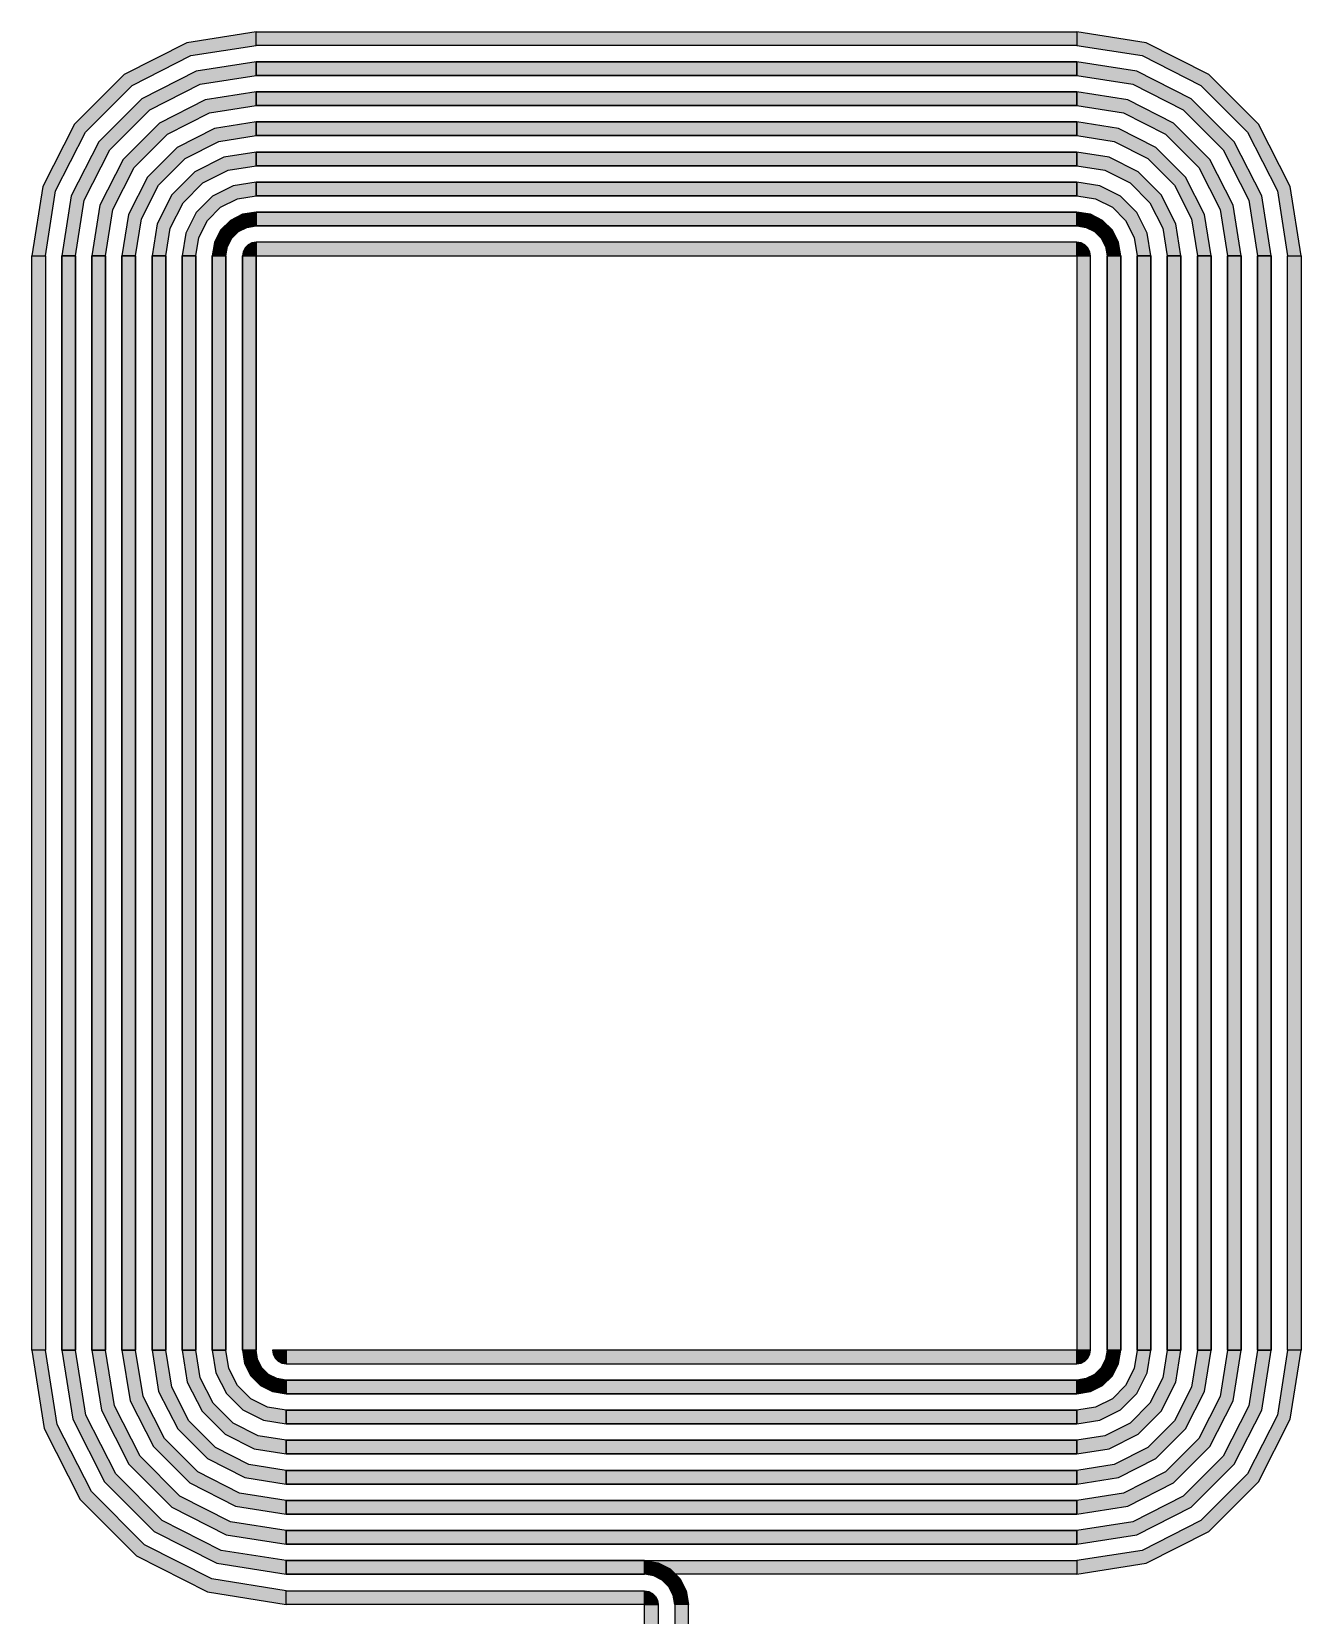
# Model space of a CAD drawing. Extents: x -200 to 7200, y -200 to 2100.
# Drawn here: x 2759 to 2991, y 1526.5 to 1816 of the extents above; entities that cross this region are included whole.
import ezdxf

# ---------------------------------------------------------------- set-up
doc = ezdxf.new("R2010")
doc.units = 0
doc.header["$MEASUREMENT"] = 0
doc.layers.get('0').update_dxf_attribs({"linetype": 'CONTINUOUS'})

# ---------------------------------------------------------------- blocks, each defined once
blk = doc.blocks.new('R2C1B')
for points in [[(2800, 1816), (2787.33, 1813.99), (2775.9, 1808.17), (2766.83, 1799.1), (2761.01, 1787.67), (2759, 1775), (2761.5, 1775), (2763.38, 1786.9), (2768.85, 1797.63), (2777.37, 1806.15), (2788.1, 1811.62), (2800, 1813.5), (2800, 1816)], [(2950, 1813.5), (2800, 1813.5), (2800, 1816), (2950, 1816), (2950, 1813.5)], [(2991, 1775), (2988.99, 1787.67), (2983.17, 1799.1), (2974.1, 1808.17), (2962.67, 1813.99), (2950, 1816), (2950, 1813.5), (2961.9, 1811.62), (2972.63, 1806.15), (2981.15, 1797.63), (2986.62, 1786.9), (2988.5, 1775), (2991, 1775)], [(2800, 1810.5), (2789.03, 1808.76), (2779.13, 1803.72), (2771.28, 1795.87), (2766.24, 1785.97), (2764.5, 1775), (2767, 1775), (2768.62, 1785.2), (2773.3, 1794.4), (2780.6, 1801.7), (2789.8, 1806.38), (2800, 1808), (2800, 1810.5)], [(2800, 1810.5), (2789.03, 1808.76), (2779.13, 1803.72), (2771.28, 1795.87), (2766.24, 1785.97), (2764.5, 1775), (2767, 1775), (2768.62, 1785.2), (2773.3, 1794.4), (2780.6, 1801.7), (2789.8, 1806.38), (2800, 1808), (2800, 1810.5)], [(2950, 1808), (2800, 1808), (2800, 1810.5), (2950, 1810.5), (2950, 1808)], [(2950, 1810.5), (2800, 1810.5), (2800, 1808), (2950, 1808), (2950, 1810.5)], [(2985.5, 1775), (2983.76, 1785.97), (2978.72, 1795.87), (2970.87, 1803.72), (2960.97, 1808.76), (2950, 1810.5), (2950, 1808), (2960.2, 1806.38), (2969.4, 1801.7), (2976.7, 1794.4), (2981.38, 1785.2), (2983, 1775), (2985.5, 1775)], [(2985.5, 1775), (2983.76, 1785.97), (2978.72, 1795.87), (2970.87, 1803.72), (2960.97, 1808.76), (2950, 1810.5), (2950, 1808), (2960.2, 1806.38), (2969.4, 1801.7), (2976.7, 1794.4), (2981.38, 1785.2), (2983, 1775), (2985.5, 1775)], [(2800, 1805), (2790.73, 1803.53), (2782.37, 1799.27), (2775.73, 1792.63), (2771.47, 1784.27), (2770, 1775), (2772.5, 1775), (2773.85, 1783.5), (2777.75, 1791.16), (2783.84, 1797.25), (2791.5, 1801.15), (2800, 1802.5), (2800, 1805)], [(2800, 1805), (2790.73, 1803.53), (2782.37, 1799.27), (2775.73, 1792.63), (2771.47, 1784.27), (2770, 1775), (2772.5, 1775), (2773.85, 1783.5), (2777.75, 1791.16), (2783.84, 1797.25), (2791.5, 1801.15), (2800, 1802.5), (2800, 1805)], [(2950, 1802.5), (2800, 1802.5), (2800, 1805), (2950, 1805), (2950, 1802.5)], [(2950, 1805), (2800, 1805), (2800, 1802.5), (2950, 1802.5), (2950, 1805)], [(2980, 1775), (2978.53, 1784.27), (2974.27, 1792.63), (2967.63, 1799.27), (2959.27, 1803.53), (2950, 1805), (2950, 1802.5), (2958.5, 1801.15), (2966.16, 1797.25), (2972.25, 1791.16), (2976.15, 1783.5), (2977.5, 1775), (2980, 1775)], [(2980, 1775), (2978.53, 1784.27), (2974.27, 1792.63), (2967.63, 1799.27), (2959.27, 1803.53), (2950, 1805), (2950, 1802.5), (2958.5, 1801.15), (2966.16, 1797.25), (2972.25, 1791.16), (2976.15, 1783.5), (2977.5, 1775), (2980, 1775)], [(2800, 1799.5), (2792.43, 1798.3), (2785.6, 1794.82), (2780.18, 1789.4), (2776.7, 1782.57), (2775.5, 1775), (2778, 1775), (2779.08, 1781.8), (2782.2, 1787.93), (2787.07, 1792.8), (2793.2, 1795.92), (2800, 1797), (2800, 1799.5)], [(2800, 1799.5), (2792.43, 1798.3), (2785.6, 1794.82), (2780.18, 1789.4), (2776.7, 1782.57), (2775.5, 1775), (2778, 1775), (2779.08, 1781.8), (2782.2, 1787.93), (2787.07, 1792.8), (2793.2, 1795.92), (2800, 1797), (2800, 1799.5)], [(2950, 1797), (2800, 1797), (2800, 1799.5), (2950, 1799.5), (2950, 1797)], [(2950, 1799.5), (2800, 1799.5), (2800, 1797), (2950, 1797), (2950, 1799.5)], [(2974.5, 1775), (2973.3, 1782.57), (2969.82, 1789.4), (2964.4, 1794.82), (2957.57, 1798.3), (2950, 1799.5), (2950, 1797), (2956.8, 1795.92), (2962.93, 1792.8), (2967.8, 1787.93), (2970.92, 1781.8), (2972, 1775), (2974.5, 1775)], [(2974.5, 1775), (2973.3, 1782.57), (2969.82, 1789.4), (2964.4, 1794.82), (2957.57, 1798.3), (2950, 1799.5), (2950, 1797), (2956.8, 1795.92), (2962.93, 1792.8), (2967.8, 1787.93), (2970.92, 1781.8), (2972, 1775), (2974.5, 1775)], [(2800, 1794), (2794.13, 1793.07), (2788.83, 1790.37), (2784.63, 1786.17), (2781.93, 1780.87), (2781, 1775), (2783.5, 1775), (2784.31, 1780.1), (2786.65, 1784.7), (2790.3, 1788.35), (2794.9, 1790.69), (2800, 1791.5), (2800, 1794)], [(2800, 1794), (2794.13, 1793.07), (2788.83, 1790.37), (2784.63, 1786.17), (2781.93, 1780.87), (2781, 1775), (2783.5, 1775), (2784.31, 1780.1), (2786.65, 1784.7), (2790.3, 1788.35), (2794.9, 1790.69), (2800, 1791.5), (2800, 1794)], [(2950, 1791.5), (2800, 1791.5), (2800, 1794), (2950, 1794), (2950, 1791.5)], [(2950, 1794), (2800, 1794), (2800, 1791.5), (2950, 1791.5), (2950, 1794)], [(2969, 1775), (2968.07, 1780.87), (2965.37, 1786.17), (2961.17, 1790.37), (2955.87, 1793.07), (2950, 1794), (2950, 1791.5), (2955.1, 1790.69), (2959.7, 1788.35), (2963.35, 1784.7), (2965.69, 1780.1), (2966.5, 1775), (2969, 1775)], [(2969, 1775), (2968.07, 1780.87), (2965.37, 1786.17), (2961.17, 1790.37), (2955.87, 1793.07), (2950, 1794), (2950, 1791.5), (2955.1, 1790.69), (2959.7, 1788.35), (2963.35, 1784.7), (2965.69, 1780.1), (2966.5, 1775), (2969, 1775)], [(2800, 1788.5), (2795.83, 1787.84), (2792.06, 1785.92), (2789.08, 1782.94), (2787.16, 1779.17), (2786.5, 1775), (2789, 1775), (2789.54, 1778.4), (2791.1, 1781.47), (2793.53, 1783.9), (2796.6, 1785.46), (2800, 1786), (2800, 1788.5)], [(2800, 1788.5), (2795.83, 1787.84), (2792.06, 1785.92), (2789.08, 1782.94), (2787.16, 1779.17), (2786.5, 1775), (2789, 1775), (2789.54, 1778.4), (2791.1, 1781.47), (2793.53, 1783.9), (2796.6, 1785.46), (2800, 1786), (2800, 1788.5)], [(2950, 1786), (2800, 1786), (2800, 1788.5), (2950, 1788.5), (2950, 1786)], [(2950, 1788.5), (2800, 1788.5), (2800, 1786), (2950, 1786), (2950, 1788.5)], [(2963.5, 1775), (2962.84, 1779.17), (2960.92, 1782.94), (2957.94, 1785.92), (2954.17, 1787.84), (2950, 1788.5), (2950, 1786), (2953.4, 1785.46), (2956.47, 1783.9), (2958.9, 1781.47), (2960.46, 1778.4), (2961, 1775), (2963.5, 1775)], [(2963.5, 1775), (2962.84, 1779.17), (2960.92, 1782.94), (2957.94, 1785.92), (2954.17, 1787.84), (2950, 1788.5), (2950, 1786), (2953.4, 1785.46), (2956.47, 1783.9), (2958.9, 1781.47), (2960.46, 1778.4), (2961, 1775), (2963.5, 1775)], [(2800, 1783), (2797.53, 1782.61), (2795.3, 1781.47), (2793.53, 1779.7), (2792.39, 1777.47), (2792, 1775), (2794.5, 1775), (2794.77, 1776.7), (2795.55, 1778.23), (2796.77, 1779.45), (2798.3, 1780.23), (2800, 1780.5), (2800, 1783)], [(2800, 1783), (2797.53, 1782.61), (2795.3, 1781.47), (2793.53, 1779.7), (2792.39, 1777.47), (2792, 1775), (2794.5, 1775), (2794.77, 1776.7), (2795.55, 1778.23), (2796.77, 1779.45), (2798.3, 1780.23), (2800, 1780.5), (2800, 1783)], [(2950, 1780.5), (2800, 1780.5), (2800, 1783), (2950, 1783), (2950, 1780.5)], [(2950, 1783), (2800, 1783), (2800, 1780.5), (2950, 1780.5), (2950, 1783)], [(2958, 1775), (2957.61, 1777.47), (2956.47, 1779.7), (2954.7, 1781.47), (2952.47, 1782.61), (2950, 1783), (2950, 1780.5), (2951.7, 1780.23), (2953.23, 1779.45), (2954.45, 1778.23), (2955.23, 1776.7), (2955.5, 1775), (2958, 1775)], [(2958, 1775), (2957.61, 1777.47), (2956.47, 1779.7), (2954.7, 1781.47), (2952.47, 1782.61), (2950, 1783), (2950, 1780.5), (2951.7, 1780.23), (2953.23, 1779.45), (2954.45, 1778.23), (2955.23, 1776.7), (2955.5, 1775), (2958, 1775)], [(2761.5, 1775), (2761.5, 1575), (2759, 1575), (2759, 1775), (2761.5, 1775)], [(2767, 1775), (2767, 1575), (2764.5, 1575), (2764.5, 1775), (2767, 1775)], [(2764.5, 1775), (2764.5, 1575), (2767, 1575), (2767, 1775), (2764.5, 1775)], [(2772.5, 1775), (2772.5, 1575), (2770, 1575), (2770, 1775), (2772.5, 1775)], [(2770, 1775), (2770, 1575), (2772.5, 1575), (2772.5, 1775), (2770, 1775)], [(2778, 1775), (2778, 1575), (2775.5, 1575), (2775.5, 1775), (2778, 1775)], [(2775.5, 1775), (2775.5, 1575), (2778, 1575), (2778, 1775), (2775.5, 1775)], [(2783.5, 1775), (2783.5, 1575), (2781, 1575), (2781, 1775), (2783.5, 1775)], [(2781, 1775), (2781, 1575), (2783.5, 1575), (2783.5, 1775), (2781, 1775)], [(2789, 1775), (2789, 1575), (2786.5, 1575), (2786.5, 1775), (2789, 1775)], [(2786.5, 1775), (2786.5, 1575), (2789, 1575), (2789, 1775), (2786.5, 1775)], [(2794.5, 1775), (2794.5, 1575), (2792, 1575), (2792, 1775), (2794.5, 1775)], [(2792, 1775), (2792, 1575), (2794.5, 1575), (2794.5, 1775), (2792, 1775)], [(2800, 1777.5), (2799.23, 1777.38), (2798.53, 1777.02), (2797.98, 1776.47), (2797.62, 1775.77), (2797.5, 1775), (2800, 1775), (2800, 1775), (2800, 1775), (2800, 1775), (2800, 1775), (2800, 1775), (2800, 1777.5)], [(2800, 1775), (2800, 1575), (2797.5, 1575), (2797.5, 1775), (2800, 1775)], [(2797.5, 1775), (2797.5, 1575), (2800, 1575), (2800, 1775), (2797.5, 1775)], [(2950, 1777.5), (2800, 1777.5), (2800, 1775), (2950, 1775), (2950, 1777.5)], [(2952.5, 1775), (2952.38, 1775.77), (2952.02, 1776.47), (2951.47, 1777.02), (2950.77, 1777.38), (2950, 1777.5), (2950, 1775), (2950, 1775), (2950, 1775), (2950, 1775), (2950, 1775), (2950, 1775), (2952.5, 1775)], [(2950, 1775), (2950, 1575), (2952.5, 1575), (2952.5, 1775), (2950, 1775)], [(2952.5, 1575), (2952.5, 1775), (2950, 1775), (2950, 1575), (2952.5, 1575)], [(2955.5, 1575), (2955.5, 1775), (2958, 1775), (2958, 1575), (2955.5, 1575)], [(2958, 1575), (2958, 1775), (2955.5, 1775), (2955.5, 1575), (2958, 1575)], [(2961, 1575), (2961, 1775), (2963.5, 1775), (2963.5, 1575), (2961, 1575)], [(2963.5, 1575), (2963.5, 1775), (2961, 1775), (2961, 1575), (2963.5, 1575)], [(2966.5, 1575), (2966.5, 1775), (2969, 1775), (2969, 1575), (2966.5, 1575)], [(2969, 1575), (2969, 1775), (2966.5, 1775), (2966.5, 1575), (2969, 1575)], [(2972, 1575), (2972, 1775), (2974.5, 1775), (2974.5, 1575), (2972, 1575)], [(2974.5, 1575), (2974.5, 1775), (2972, 1775), (2972, 1575), (2974.5, 1575)], [(2977.5, 1575), (2977.5, 1775), (2980, 1775), (2980, 1575), (2977.5, 1575)], [(2980, 1575), (2980, 1775), (2977.5, 1775), (2977.5, 1575), (2980, 1575)], [(2983, 1575), (2983, 1775), (2985.5, 1775), (2985.5, 1575), (2983, 1575)], [(2985.5, 1575), (2985.5, 1775), (2983, 1775), (2983, 1575), (2985.5, 1575)], [(2988.5, 1575), (2988.5, 1775), (2991, 1775), (2991, 1575), (2988.5, 1575)], [(2759, 1575), (2761.28, 1560.63), (2767.88, 1547.67), (2778.17, 1537.38), (2791.13, 1530.78), (2805.5, 1528.5), (2805.5, 1531), (2791.9, 1533.15), (2779.64, 1539.4), (2769.9, 1549.14), (2763.65, 1561.4), (2761.5, 1575), (2759, 1575)], [(2764.5, 1575), (2766.51, 1562.33), (2772.33, 1550.9), (2781.4, 1541.83), (2792.83, 1536.01), (2805.5, 1534), (2805.5, 1536.5), (2793.6, 1538.38), (2782.87, 1543.85), (2774.35, 1552.37), (2768.88, 1563.1), (2767, 1575), (2764.5, 1575)], [(2764.5, 1575), (2766.51, 1562.33), (2772.33, 1550.9), (2781.4, 1541.83), (2792.83, 1536.01), (2805.5, 1534), (2805.5, 1536.5), (2793.6, 1538.38), (2782.87, 1543.85), (2774.35, 1552.37), (2768.88, 1563.1), (2767, 1575), (2764.5, 1575)], [(2770, 1575), (2771.74, 1564.03), (2776.78, 1554.13), (2784.63, 1546.28), (2794.53, 1541.24), (2805.5, 1539.5), (2805.5, 1542), (2795.3, 1543.62), (2786.1, 1548.3), (2778.8, 1555.6), (2774.12, 1564.8), (2772.5, 1575), (2770, 1575)], [(2770, 1575), (2771.74, 1564.03), (2776.78, 1554.13), (2784.63, 1546.28), (2794.53, 1541.24), (2805.5, 1539.5), (2805.5, 1542), (2795.3, 1543.62), (2786.1, 1548.3), (2778.8, 1555.6), (2774.12, 1564.8), (2772.5, 1575), (2770, 1575)], [(2775.5, 1575), (2776.97, 1565.73), (2781.23, 1557.37), (2787.87, 1550.73), (2796.23, 1546.47), (2805.5, 1545), (2805.5, 1547.5), (2797, 1548.85), (2789.34, 1552.75), (2783.25, 1558.84), (2779.35, 1566.5), (2778, 1575), (2775.5, 1575)], [(2775.5, 1575), (2776.97, 1565.73), (2781.23, 1557.37), (2787.87, 1550.73), (2796.23, 1546.47), (2805.5, 1545), (2805.5, 1547.5), (2797, 1548.85), (2789.34, 1552.75), (2783.25, 1558.84), (2779.35, 1566.5), (2778, 1575), (2775.5, 1575)], [(2781, 1575), (2782.2, 1567.43), (2785.68, 1560.6), (2791.1, 1555.18), (2797.93, 1551.7), (2805.5, 1550.5), (2805.5, 1553), (2798.7, 1554.08), (2792.57, 1557.2), (2787.7, 1562.07), (2784.58, 1568.2), (2783.5, 1575), (2781, 1575)], [(2781, 1575), (2782.2, 1567.43), (2785.68, 1560.6), (2791.1, 1555.18), (2797.93, 1551.7), (2805.5, 1550.5), (2805.5, 1553), (2798.7, 1554.08), (2792.57, 1557.2), (2787.7, 1562.07), (2784.58, 1568.2), (2783.5, 1575), (2781, 1575)], [(2786.5, 1575), (2787.43, 1569.13), (2790.13, 1563.83), (2794.33, 1559.63), (2799.63, 1556.93), (2805.5, 1556), (2805.5, 1558.5), (2800.4, 1559.31), (2795.8, 1561.65), (2792.15, 1565.3), (2789.81, 1569.9), (2789, 1575), (2786.5, 1575)], [(2786.5, 1575), (2787.43, 1569.13), (2790.13, 1563.83), (2794.33, 1559.63), (2799.63, 1556.93), (2805.5, 1556), (2805.5, 1558.5), (2800.4, 1559.31), (2795.8, 1561.65), (2792.15, 1565.3), (2789.81, 1569.9), (2789, 1575), (2786.5, 1575)], [(2792, 1575), (2792.66, 1570.83), (2794.58, 1567.06), (2797.56, 1564.08), (2801.33, 1562.16), (2805.5, 1561.5), (2805.5, 1564), (2802.1, 1564.54), (2799.03, 1566.1), (2796.6, 1568.53), (2795.04, 1571.6), (2794.5, 1575), (2792, 1575)], [(2792, 1575), (2792.66, 1570.83), (2794.58, 1567.06), (2797.56, 1564.08), (2801.33, 1562.16), (2805.5, 1561.5), (2805.5, 1564), (2802.1, 1564.54), (2799.03, 1566.1), (2796.6, 1568.53), (2795.04, 1571.6), (2794.5, 1575), (2792, 1575)], [(2797.5, 1575), (2797.89, 1572.53), (2799.03, 1570.3), (2800.8, 1568.53), (2803.03, 1567.39), (2805.5, 1567), (2805.5, 1569.5), (2803.8, 1569.77), (2802.27, 1570.55), (2801.05, 1571.77), (2800.27, 1573.3), (2800, 1575), (2797.5, 1575)], [(2797.5, 1575), (2797.89, 1572.53), (2799.03, 1570.3), (2800.8, 1568.53), (2803.03, 1567.39), (2805.5, 1567), (2805.5, 1569.5), (2803.8, 1569.77), (2802.27, 1570.55), (2801.05, 1571.77), (2800.27, 1573.3), (2800, 1575), (2797.5, 1575)], [(2803, 1575), (2803.12, 1574.23), (2803.48, 1573.53), (2804.03, 1572.98), (2804.73, 1572.62), (2805.5, 1572.5), (2805.5, 1575), (2805.5, 1575), (2805.5, 1575), (2805.5, 1575), (2805.5, 1575), (2805.5, 1575), (2803, 1575)], [(2805.5, 1572.5), (2950, 1572.5), (2950, 1575), (2805.5, 1575), (2805.5, 1572.5)], [(2950, 1567), (2952.47, 1567.39), (2954.7, 1568.53), (2956.47, 1570.3), (2957.61, 1572.53), (2958, 1575), (2955.5, 1575), (2955.23, 1573.3), (2954.45, 1571.77), (2953.23, 1570.55), (2951.7, 1569.77), (2950, 1569.5), (2950, 1567)], [(2950, 1572.5), (2950.77, 1572.62), (2951.47, 1572.98), (2952.02, 1573.53), (2952.38, 1574.23), (2952.5, 1575), (2950, 1575), (2950, 1575), (2950, 1575), (2950, 1575), (2950, 1575), (2950, 1575), (2950, 1572.5)], [(2950, 1561.5), (2954.17, 1562.16), (2957.94, 1564.08), (2960.92, 1567.06), (2962.84, 1570.83), (2963.5, 1575), (2961, 1575), (2960.46, 1571.6), (2958.9, 1568.53), (2956.47, 1566.1), (2953.4, 1564.54), (2950, 1564), (2950, 1561.5)], [(2950, 1567), (2952.47, 1567.39), (2954.7, 1568.53), (2956.47, 1570.3), (2957.61, 1572.53), (2958, 1575), (2955.5, 1575), (2955.23, 1573.3), (2954.45, 1571.77), (2953.23, 1570.55), (2951.7, 1569.77), (2950, 1569.5), (2950, 1567)], [(2950, 1556), (2955.87, 1556.93), (2961.17, 1559.63), (2965.37, 1563.83), (2968.07, 1569.13), (2969, 1575), (2966.5, 1575), (2965.69, 1569.9), (2963.35, 1565.3), (2959.7, 1561.65), (2955.1, 1559.31), (2950, 1558.5), (2950, 1556)], [(2950, 1561.5), (2954.17, 1562.16), (2957.94, 1564.08), (2960.92, 1567.06), (2962.84, 1570.83), (2963.5, 1575), (2961, 1575), (2960.46, 1571.6), (2958.9, 1568.53), (2956.47, 1566.1), (2953.4, 1564.54), (2950, 1564), (2950, 1561.5)], [(2950, 1550.5), (2957.57, 1551.7), (2964.4, 1555.18), (2969.82, 1560.6), (2973.3, 1567.43), (2974.5, 1575), (2972, 1575), (2970.92, 1568.2), (2967.8, 1562.07), (2962.93, 1557.2), (2956.8, 1554.08), (2950, 1553), (2950, 1550.5)], [(2950, 1556), (2955.87, 1556.93), (2961.17, 1559.63), (2965.37, 1563.83), (2968.07, 1569.13), (2969, 1575), (2966.5, 1575), (2965.69, 1569.9), (2963.35, 1565.3), (2959.7, 1561.65), (2955.1, 1559.31), (2950, 1558.5), (2950, 1556)], [(2950, 1545), (2959.27, 1546.47), (2967.63, 1550.73), (2974.27, 1557.37), (2978.53, 1565.73), (2980, 1575), (2977.5, 1575), (2976.15, 1566.5), (2972.25, 1558.84), (2966.16, 1552.75), (2958.5, 1548.85), (2950, 1547.5), (2950, 1545)], [(2950, 1550.5), (2957.57, 1551.7), (2964.4, 1555.18), (2969.82, 1560.6), (2973.3, 1567.43), (2974.5, 1575), (2972, 1575), (2970.92, 1568.2), (2967.8, 1562.07), (2962.93, 1557.2), (2956.8, 1554.08), (2950, 1553), (2950, 1550.5)], [(2950, 1539.5), (2960.97, 1541.24), (2970.87, 1546.28), (2978.72, 1554.13), (2983.76, 1564.03), (2985.5, 1575), (2983, 1575), (2981.38, 1564.8), (2976.7, 1555.6), (2969.4, 1548.3), (2960.2, 1543.62), (2950, 1542), (2950, 1539.5)], [(2950, 1545), (2959.27, 1546.47), (2967.63, 1550.73), (2974.27, 1557.37), (2978.53, 1565.73), (2980, 1575), (2977.5, 1575), (2976.15, 1566.5), (2972.25, 1558.84), (2966.16, 1552.75), (2958.5, 1548.85), (2950, 1547.5), (2950, 1545)], [(2950, 1534), (2962.67, 1536.01), (2974.1, 1541.83), (2983.17, 1550.9), (2988.99, 1562.33), (2991, 1575), (2988.5, 1575), (2986.62, 1563.1), (2981.15, 1552.37), (2972.63, 1543.85), (2961.9, 1538.38), (2950, 1536.5), (2950, 1534)], [(2950, 1539.5), (2960.97, 1541.24), (2970.87, 1546.28), (2978.72, 1554.13), (2983.76, 1564.03), (2985.5, 1575), (2983, 1575), (2981.38, 1564.8), (2976.7, 1555.6), (2969.4, 1548.3), (2960.2, 1543.62), (2950, 1542), (2950, 1539.5)], [(2805.5, 1569.5), (2950, 1569.5), (2950, 1567), (2805.5, 1567), (2805.5, 1569.5)], [(2805.5, 1567), (2950, 1567), (2950, 1569.5), (2805.5, 1569.5), (2805.5, 1567)], [(2805.5, 1564), (2950, 1564), (2950, 1561.5), (2805.5, 1561.5), (2805.5, 1564)], [(2805.5, 1561.5), (2950, 1561.5), (2950, 1564), (2805.5, 1564), (2805.5, 1561.5)], [(2805.5, 1558.5), (2950, 1558.5), (2950, 1556), (2805.5, 1556), (2805.5, 1558.5)], [(2805.5, 1556), (2950, 1556), (2950, 1558.5), (2805.5, 1558.5), (2805.5, 1556)], [(2805.5, 1553), (2950, 1553), (2950, 1550.5), (2805.5, 1550.5), (2805.5, 1553)], [(2805.5, 1550.5), (2950, 1550.5), (2950, 1553), (2805.5, 1553), (2805.5, 1550.5)], [(2805.5, 1547.5), (2950, 1547.5), (2950, 1545), (2805.5, 1545), (2805.5, 1547.5)], [(2805.5, 1545), (2950, 1545), (2950, 1547.5), (2805.5, 1547.5), (2805.5, 1545)], [(2805.5, 1542), (2950, 1542), (2950, 1539.5), (2805.5, 1539.5), (2805.5, 1542)], [(2805.5, 1539.5), (2950, 1539.5), (2950, 1542), (2805.5, 1542), (2805.5, 1539.5)], [(2805.5, 1536.5), (2950, 1536.5), (2950, 1534), (2805.5, 1534), (2805.5, 1536.5)], [(2805.5, 1534), (2871, 1534), (2871, 1536.5), (2805.5, 1536.5), (2805.5, 1534)], [(2871, 1536.5), (2873.47, 1536.11), (2875.7, 1534.97), (2877.47, 1533.2), (2878.61, 1530.97), (2879, 1528.5), (2876.5, 1528.5), (2876.23, 1530.2), (2875.45, 1531.73), (2874.23, 1532.95), (2872.7, 1533.73), (2871, 1534), (2871, 1536.5)], [(2805.5, 1531), (2871, 1531), (2871, 1528.5), (2805.5, 1528.5), (2805.5, 1531)], [(2871, 1531), (2871.77, 1530.88), (2872.47, 1530.52), (2873.02, 1529.97), (2873.38, 1529.27), (2873.5, 1528.5), (2871, 1528.5), (2871, 1528.5), (2871, 1528.5), (2871, 1528.5), (2871, 1528.5), (2871, 1528.5), (2871, 1531)], [(2873.5, 1528.5), (2873.5, 1524.5), (2871, 1524.5), (2871, 1528.5), (2873.5, 1528.5)], [(2876.5, 1528.5), (2876.5, 1524.5), (2879, 1524.5), (2879, 1528.5), (2876.5, 1528.5)]]:
    blk.add_lwpolyline(points)
for points in [[(2800, 1813.5), (2800, 1816), (2788.1, 1811.62), (2787.33, 1813.99)], [(2950, 1813.5), (2800, 1813.5), (2950, 1816), (2800, 1816)], [(2961.9, 1811.62), (2962.67, 1813.99), (2950, 1813.5), (2950, 1816)], [(2788.1, 1811.62), (2787.33, 1813.99), (2777.37, 1806.15), (2775.9, 1808.17)], [(2972.63, 1806.15), (2974.1, 1808.17), (2961.9, 1811.62), (2962.67, 1813.99)], [(2800, 1808), (2800, 1810.5), (2789.8, 1806.38), (2789.03, 1808.76)], [(2800, 1808), (2800, 1810.5), (2789.8, 1806.38), (2789.03, 1808.76)], [(2950, 1808), (2800, 1808), (2950, 1810.5), (2800, 1810.5)], [(2950, 1810.5), (2800, 1810.5), (2950, 1808), (2800, 1808)], [(2960.2, 1806.38), (2960.97, 1808.76), (2950, 1808), (2950, 1810.5)], [(2960.2, 1806.38), (2960.97, 1808.76), (2950, 1808), (2950, 1810.5)], [(2777.37, 1806.15), (2775.9, 1808.17), (2768.85, 1797.63), (2766.83, 1799.1)], [(2789.8, 1806.38), (2789.03, 1808.76), (2780.6, 1801.7), (2779.13, 1803.72)], [(2789.8, 1806.38), (2789.03, 1808.76), (2780.6, 1801.7), (2779.13, 1803.72)], [(2969.4, 1801.7), (2970.87, 1803.72), (2960.2, 1806.38), (2960.97, 1808.76)], [(2969.4, 1801.7), (2970.87, 1803.72), (2960.2, 1806.38), (2960.97, 1808.76)], [(2981.15, 1797.63), (2983.17, 1799.1), (2972.63, 1806.15), (2974.1, 1808.17)], [(2780.6, 1801.7), (2779.13, 1803.72), (2773.3, 1794.4), (2771.28, 1795.87)], [(2780.6, 1801.7), (2779.13, 1803.72), (2773.3, 1794.4), (2771.28, 1795.87)], [(2800, 1802.5), (2800, 1805), (2791.5, 1801.15), (2790.73, 1803.53)], [(2800, 1802.5), (2800, 1805), (2791.5, 1801.15), (2790.73, 1803.53)], [(2950, 1802.5), (2800, 1802.5), (2950, 1805), (2800, 1805)], [(2950, 1805), (2800, 1805), (2950, 1802.5), (2800, 1802.5)], [(2958.5, 1801.15), (2959.27, 1803.53), (2950, 1802.5), (2950, 1805)], [(2958.5, 1801.15), (2959.27, 1803.53), (2950, 1802.5), (2950, 1805)], [(2976.7, 1794.4), (2978.72, 1795.87), (2969.4, 1801.7), (2970.87, 1803.72)], [(2976.7, 1794.4), (2978.72, 1795.87), (2969.4, 1801.7), (2970.87, 1803.72)], [(2791.5, 1801.15), (2790.73, 1803.53), (2783.84, 1797.25), (2782.37, 1799.27)], [(2791.5, 1801.15), (2790.73, 1803.53), (2783.84, 1797.25), (2782.37, 1799.27)], [(2966.16, 1797.25), (2967.63, 1799.27), (2958.5, 1801.15), (2959.27, 1803.53)], [(2966.16, 1797.25), (2967.63, 1799.27), (2958.5, 1801.15), (2959.27, 1803.53)], [(2768.85, 1797.63), (2766.83, 1799.1), (2763.38, 1786.9), (2761.01, 1787.67)], [(2783.84, 1797.25), (2782.37, 1799.27), (2777.75, 1791.16), (2775.73, 1792.63)], [(2783.84, 1797.25), (2782.37, 1799.27), (2777.75, 1791.16), (2775.73, 1792.63)], [(2793.2, 1795.92), (2792.43, 1798.3), (2787.07, 1792.8), (2785.6, 1794.82)], [(2793.2, 1795.92), (2792.43, 1798.3), (2787.07, 1792.8), (2785.6, 1794.82)], [(2800, 1797), (2800, 1799.5), (2793.2, 1795.92), (2792.43, 1798.3)], [(2800, 1797), (2800, 1799.5), (2793.2, 1795.92), (2792.43, 1798.3)], [(2950, 1797), (2800, 1797), (2950, 1799.5), (2800, 1799.5)], [(2950, 1799.5), (2800, 1799.5), (2950, 1797), (2800, 1797)], [(2956.8, 1795.92), (2957.57, 1798.3), (2950, 1797), (2950, 1799.5)], [(2956.8, 1795.92), (2957.57, 1798.3), (2950, 1797), (2950, 1799.5)], [(2962.93, 1792.8), (2964.4, 1794.82), (2956.8, 1795.92), (2957.57, 1798.3)], [(2962.93, 1792.8), (2964.4, 1794.82), (2956.8, 1795.92), (2957.57, 1798.3)], [(2972.25, 1791.16), (2974.27, 1792.63), (2966.16, 1797.25), (2967.63, 1799.27)], [(2972.25, 1791.16), (2974.27, 1792.63), (2966.16, 1797.25), (2967.63, 1799.27)], [(2986.62, 1786.9), (2988.99, 1787.67), (2981.15, 1797.63), (2983.17, 1799.1)], [(2773.3, 1794.4), (2771.28, 1795.87), (2768.62, 1785.2), (2766.24, 1785.97)], [(2773.3, 1794.4), (2771.28, 1795.87), (2768.62, 1785.2), (2766.24, 1785.97)], [(2981.38, 1785.2), (2983.76, 1785.97), (2976.7, 1794.4), (2978.72, 1795.87)], [(2981.38, 1785.2), (2983.76, 1785.97), (2976.7, 1794.4), (2978.72, 1795.87)], [(2777.75, 1791.16), (2775.73, 1792.63), (2773.85, 1783.5), (2771.47, 1784.27)], [(2777.75, 1791.16), (2775.73, 1792.63), (2773.85, 1783.5), (2771.47, 1784.27)], [(2787.07, 1792.8), (2785.6, 1794.82), (2782.2, 1787.93), (2780.18, 1789.4)], [(2787.07, 1792.8), (2785.6, 1794.82), (2782.2, 1787.93), (2780.18, 1789.4)], [(2794.9, 1790.69), (2794.13, 1793.07), (2790.3, 1788.35), (2788.83, 1790.37)], [(2794.9, 1790.69), (2794.13, 1793.07), (2790.3, 1788.35), (2788.83, 1790.37)], [(2800, 1791.5), (2800, 1794), (2794.9, 1790.69), (2794.13, 1793.07)], [(2800, 1791.5), (2800, 1794), (2794.9, 1790.69), (2794.13, 1793.07)], [(2950, 1791.5), (2800, 1791.5), (2950, 1794), (2800, 1794)], [(2950, 1794), (2800, 1794), (2950, 1791.5), (2800, 1791.5)], [(2955.1, 1790.69), (2955.87, 1793.07), (2950, 1791.5), (2950, 1794)], [(2955.1, 1790.69), (2955.87, 1793.07), (2950, 1791.5), (2950, 1794)], [(2959.7, 1788.35), (2961.17, 1790.37), (2955.1, 1790.69), (2955.87, 1793.07)], [(2959.7, 1788.35), (2961.17, 1790.37), (2955.1, 1790.69), (2955.87, 1793.07)], [(2967.8, 1787.93), (2969.82, 1789.4), (2962.93, 1792.8), (2964.4, 1794.82)], [(2967.8, 1787.93), (2969.82, 1789.4), (2962.93, 1792.8), (2964.4, 1794.82)], [(2976.15, 1783.5), (2978.53, 1784.27), (2972.25, 1791.16), (2974.27, 1792.63)], [(2976.15, 1783.5), (2978.53, 1784.27), (2972.25, 1791.16), (2974.27, 1792.63)], [(2782.2, 1787.93), (2780.18, 1789.4), (2779.08, 1781.8), (2776.7, 1782.57)], [(2782.2, 1787.93), (2780.18, 1789.4), (2779.08, 1781.8), (2776.7, 1782.57)], [(2790.3, 1788.35), (2788.83, 1790.37), (2786.65, 1784.7), (2784.63, 1786.17)], [(2790.3, 1788.35), (2788.83, 1790.37), (2786.65, 1784.7), (2784.63, 1786.17)], [(2963.35, 1784.7), (2965.37, 1786.17), (2959.7, 1788.35), (2961.17, 1790.37)], [(2963.35, 1784.7), (2965.37, 1786.17), (2959.7, 1788.35), (2961.17, 1790.37)], [(2970.92, 1781.8), (2973.3, 1782.57), (2967.8, 1787.93), (2969.82, 1789.4)], [(2970.92, 1781.8), (2973.3, 1782.57), (2967.8, 1787.93), (2969.82, 1789.4)], [(2763.38, 1786.9), (2761.01, 1787.67), (2761.5, 1775), (2759, 1775)], [(2796.6, 1785.46), (2795.83, 1787.84), (2793.53, 1783.9), (2792.06, 1785.92)], [(2796.6, 1785.46), (2795.83, 1787.84), (2793.53, 1783.9), (2792.06, 1785.92)], [(2800, 1786), (2800, 1788.5), (2796.6, 1785.46), (2795.83, 1787.84)], [(2800, 1786), (2800, 1788.5), (2796.6, 1785.46), (2795.83, 1787.84)], [(2950, 1786), (2800, 1786), (2950, 1788.5), (2800, 1788.5)], [(2950, 1788.5), (2800, 1788.5), (2950, 1786), (2800, 1786)], [(2953.4, 1785.46), (2954.17, 1787.84), (2950, 1786), (2950, 1788.5)], [(2953.4, 1785.46), (2954.17, 1787.84), (2950, 1786), (2950, 1788.5)], [(2956.47, 1783.9), (2957.94, 1785.92), (2953.4, 1785.46), (2954.17, 1787.84)], [(2956.47, 1783.9), (2957.94, 1785.92), (2953.4, 1785.46), (2954.17, 1787.84)], [(2988.5, 1775), (2991, 1775), (2986.62, 1786.9), (2988.99, 1787.67)], [(2768.62, 1785.2), (2766.24, 1785.97), (2767, 1775), (2764.5, 1775)], [(2768.62, 1785.2), (2766.24, 1785.97), (2767, 1775), (2764.5, 1775)], [(2773.85, 1783.5), (2771.47, 1784.27), (2772.5, 1775), (2770, 1775)], [(2773.85, 1783.5), (2771.47, 1784.27), (2772.5, 1775), (2770, 1775)], [(2786.65, 1784.7), (2784.63, 1786.17), (2784.31, 1780.1), (2781.93, 1780.87)], [(2786.65, 1784.7), (2784.63, 1786.17), (2784.31, 1780.1), (2781.93, 1780.87)], [(2793.53, 1783.9), (2792.06, 1785.92), (2791.1, 1781.47), (2789.08, 1782.94)], [(2793.53, 1783.9), (2792.06, 1785.92), (2791.1, 1781.47), (2789.08, 1782.94)], [(2958.9, 1781.47), (2960.92, 1782.94), (2956.47, 1783.9), (2957.94, 1785.92)], [(2958.9, 1781.47), (2960.92, 1782.94), (2956.47, 1783.9), (2957.94, 1785.92)], [(2965.69, 1780.1), (2968.07, 1780.87), (2963.35, 1784.7), (2965.37, 1786.17)], [(2965.69, 1780.1), (2968.07, 1780.87), (2963.35, 1784.7), (2965.37, 1786.17)], [(2977.5, 1775), (2980, 1775), (2976.15, 1783.5), (2978.53, 1784.27)], [(2977.5, 1775), (2980, 1775), (2976.15, 1783.5), (2978.53, 1784.27)], [(2983, 1775), (2985.5, 1775), (2981.38, 1785.2), (2983.76, 1785.97)], [(2983, 1775), (2985.5, 1775), (2981.38, 1785.2), (2983.76, 1785.97)], [(2779.08, 1781.8), (2776.7, 1782.57), (2778, 1775), (2775.5, 1775)], [(2779.08, 1781.8), (2776.7, 1782.57), (2778, 1775), (2775.5, 1775)], [(2784.31, 1780.1), (2781.93, 1780.87), (2783.5, 1775), (2781, 1775)], [(2784.31, 1780.1), (2781.93, 1780.87), (2783.5, 1775), (2781, 1775)], [(2791.1, 1781.47), (2789.08, 1782.94), (2789.54, 1778.4), (2787.16, 1779.17)], [(2791.1, 1781.47), (2789.08, 1782.94), (2789.54, 1778.4), (2787.16, 1779.17)], [(2796.77, 1779.45), (2795.3, 1781.47), (2795.55, 1778.23), (2793.53, 1779.7)], [(2796.77, 1779.45), (2795.3, 1781.47), (2795.55, 1778.23), (2793.53, 1779.7)], [(2798.3, 1780.23), (2797.53, 1782.61), (2796.77, 1779.45), (2795.3, 1781.47)], [(2798.3, 1780.23), (2797.53, 1782.61), (2796.77, 1779.45), (2795.3, 1781.47)], [(2800, 1780.5), (2800, 1783), (2798.3, 1780.23), (2797.53, 1782.61)], [(2800, 1780.5), (2800, 1783), (2798.3, 1780.23), (2797.53, 1782.61)], [(2950, 1780.5), (2800, 1780.5), (2950, 1783), (2800, 1783)], [(2950, 1783), (2800, 1783), (2950, 1780.5), (2800, 1780.5)], [(2951.7, 1780.23), (2952.47, 1782.61), (2950, 1780.5), (2950, 1783)], [(2951.7, 1780.23), (2952.47, 1782.61), (2950, 1780.5), (2950, 1783)], [(2953.23, 1779.45), (2954.7, 1781.47), (2951.7, 1780.23), (2952.47, 1782.61)], [(2953.23, 1779.45), (2954.7, 1781.47), (2951.7, 1780.23), (2952.47, 1782.61)], [(2954.45, 1778.23), (2956.47, 1779.7), (2953.23, 1779.45), (2954.7, 1781.47)], [(2954.45, 1778.23), (2956.47, 1779.7), (2953.23, 1779.45), (2954.7, 1781.47)], [(2960.46, 1778.4), (2962.84, 1779.17), (2958.9, 1781.47), (2960.92, 1782.94)], [(2960.46, 1778.4), (2962.84, 1779.17), (2958.9, 1781.47), (2960.92, 1782.94)], [(2966.5, 1775), (2969, 1775), (2965.69, 1780.1), (2968.07, 1780.87)], [(2966.5, 1775), (2969, 1775), (2965.69, 1780.1), (2968.07, 1780.87)], [(2972, 1775), (2974.5, 1775), (2970.92, 1781.8), (2973.3, 1782.57)], [(2972, 1775), (2974.5, 1775), (2970.92, 1781.8), (2973.3, 1782.57)], [(2789.54, 1778.4), (2787.16, 1779.17), (2789, 1775), (2786.5, 1775)], [(2789.54, 1778.4), (2787.16, 1779.17), (2789, 1775), (2786.5, 1775)], [(2795.55, 1778.23), (2793.53, 1779.7), (2794.77, 1776.7), (2792.39, 1777.47)], [(2795.55, 1778.23), (2793.53, 1779.7), (2794.77, 1776.7), (2792.39, 1777.47)], [(2955.23, 1776.7), (2957.61, 1777.47), (2954.45, 1778.23), (2956.47, 1779.7)], [(2955.23, 1776.7), (2957.61, 1777.47), (2954.45, 1778.23), (2956.47, 1779.7)], [(2961, 1775), (2963.5, 1775), (2960.46, 1778.4), (2962.84, 1779.17)], [(2961, 1775), (2963.5, 1775), (2960.46, 1778.4), (2962.84, 1779.17)], [(2761.5, 1775), (2761.5, 1575), (2759, 1775), (2759, 1575)], [(2767, 1775), (2767, 1575), (2764.5, 1775), (2764.5, 1575)], [(2764.5, 1775), (2764.5, 1575), (2767, 1775), (2767, 1575)], [(2772.5, 1775), (2772.5, 1575), (2770, 1775), (2770, 1575)], [(2770, 1775), (2770, 1575), (2772.5, 1775), (2772.5, 1575)], [(2778, 1775), (2778, 1575), (2775.5, 1775), (2775.5, 1575)], [(2775.5, 1775), (2775.5, 1575), (2778, 1775), (2778, 1575)], [(2783.5, 1775), (2783.5, 1575), (2781, 1775), (2781, 1575)], [(2781, 1775), (2781, 1575), (2783.5, 1775), (2783.5, 1575)], [(2789, 1775), (2789, 1575), (2786.5, 1775), (2786.5, 1575)], [(2786.5, 1775), (2786.5, 1575), (2789, 1775), (2789, 1575)], [(2794.77, 1776.7), (2792.39, 1777.47), (2794.5, 1775), (2792, 1775)], [(2794.77, 1776.7), (2792.39, 1777.47), (2794.5, 1775), (2792, 1775)], [(2794.5, 1775), (2794.5, 1575), (2792, 1775), (2792, 1575)], [(2792, 1775), (2792, 1575), (2794.5, 1775), (2794.5, 1575)], [(2800, 1775), (2797.62, 1775.77), (2800, 1775), (2797.5, 1775)], [(2800, 1775), (2800, 1575), (2797.5, 1775), (2797.5, 1575)], [(2797.5, 1775), (2797.5, 1575), (2800, 1775), (2800, 1575)], [(2800, 1775), (2797.98, 1776.47), (2800, 1775), (2797.62, 1775.77)], [(2800, 1775), (2798.53, 1777.02), (2800, 1775), (2797.98, 1776.47)], [(2800, 1775), (2799.23, 1777.38), (2800, 1775), (2798.53, 1777.02)], [(2800, 1775), (2800, 1777.5), (2800, 1775), (2799.23, 1777.38)], [(2950, 1777.5), (2800, 1777.5), (2950, 1775), (2800, 1775)], [(2950, 1775), (2950.77, 1777.38), (2950, 1775), (2950, 1777.5)], [(2950, 1775), (2951.47, 1777.02), (2950, 1775), (2950.77, 1777.38)], [(2950, 1775), (2952.02, 1776.47), (2950, 1775), (2951.47, 1777.02)], [(2950, 1775), (2952.38, 1775.77), (2950, 1775), (2952.02, 1776.47)], [(2950, 1775), (2952.5, 1775), (2950, 1775), (2952.38, 1775.77)], [(2950, 1775), (2950, 1575), (2952.5, 1775), (2952.5, 1575)], [(2952.5, 1575), (2952.5, 1775), (2950, 1575), (2950, 1775)], [(2955.5, 1775), (2958, 1775), (2955.23, 1776.7), (2957.61, 1777.47)], [(2955.5, 1775), (2958, 1775), (2955.23, 1776.7), (2957.61, 1777.47)], [(2955.5, 1575), (2955.5, 1775), (2958, 1575), (2958, 1775)], [(2958, 1575), (2958, 1775), (2955.5, 1575), (2955.5, 1775)], [(2961, 1575), (2961, 1775), (2963.5, 1575), (2963.5, 1775)], [(2963.5, 1575), (2963.5, 1775), (2961, 1575), (2961, 1775)], [(2966.5, 1575), (2966.5, 1775), (2969, 1575), (2969, 1775)], [(2969, 1575), (2969, 1775), (2966.5, 1575), (2966.5, 1775)], [(2972, 1575), (2972, 1775), (2974.5, 1575), (2974.5, 1775)], [(2974.5, 1575), (2974.5, 1775), (2972, 1575), (2972, 1775)], [(2977.5, 1575), (2977.5, 1775), (2980, 1575), (2980, 1775)], [(2980, 1575), (2980, 1775), (2977.5, 1575), (2977.5, 1775)], [(2983, 1575), (2983, 1775), (2985.5, 1575), (2985.5, 1775)], [(2985.5, 1575), (2985.5, 1775), (2983, 1575), (2983, 1775)], [(2988.5, 1575), (2988.5, 1775), (2991, 1575), (2991, 1775)], [(2761.5, 1575), (2759, 1575), (2763.65, 1561.4), (2761.28, 1560.63)], [(2767, 1575), (2764.5, 1575), (2768.88, 1563.1), (2766.51, 1562.33)], [(2767, 1575), (2764.5, 1575), (2768.88, 1563.1), (2766.51, 1562.33)], [(2772.5, 1575), (2770, 1575), (2774.12, 1564.8), (2771.74, 1564.03)], [(2772.5, 1575), (2770, 1575), (2774.12, 1564.8), (2771.74, 1564.03)], [(2778, 1575), (2775.5, 1575), (2779.35, 1566.5), (2776.97, 1565.73)], [(2778, 1575), (2775.5, 1575), (2779.35, 1566.5), (2776.97, 1565.73)], [(2783.5, 1575), (2781, 1575), (2784.58, 1568.2), (2782.2, 1567.43)], [(2783.5, 1575), (2781, 1575), (2784.58, 1568.2), (2782.2, 1567.43)], [(2789, 1575), (2786.5, 1575), (2789.81, 1569.9), (2787.43, 1569.13)], [(2789, 1575), (2786.5, 1575), (2789.81, 1569.9), (2787.43, 1569.13)], [(2794.5, 1575), (2792, 1575), (2795.04, 1571.6), (2792.66, 1570.83)], [(2794.5, 1575), (2792, 1575), (2795.04, 1571.6), (2792.66, 1570.83)], [(2800, 1575), (2797.5, 1575), (2800.27, 1573.3), (2797.89, 1572.53)], [(2800, 1575), (2797.5, 1575), (2800.27, 1573.3), (2797.89, 1572.53)], [(2805.5, 1575), (2803, 1575), (2805.5, 1575), (2803.12, 1574.23)], [(2805.5, 1575), (2803.12, 1574.23), (2805.5, 1575), (2803.48, 1573.53)], [(2805.5, 1575), (2803.48, 1573.53), (2805.5, 1575), (2804.03, 1572.98)], [(2805.5, 1575), (2804.03, 1572.98), (2805.5, 1575), (2804.73, 1572.62)], [(2805.5, 1575), (2804.73, 1572.62), (2805.5, 1575), (2805.5, 1572.5)], [(2805.5, 1572.5), (2950, 1572.5), (2805.5, 1575), (2950, 1575)], [(2950, 1575), (2950, 1572.5), (2950, 1575), (2950.77, 1572.62)], [(2950, 1575), (2950.77, 1572.62), (2950, 1575), (2951.47, 1572.98)], [(2950, 1575), (2951.47, 1572.98), (2950, 1575), (2952.02, 1573.53)], [(2950, 1575), (2952.02, 1573.53), (2950, 1575), (2952.38, 1574.23)], [(2950, 1575), (2952.38, 1574.23), (2950, 1575), (2952.5, 1575)], [(2955.23, 1573.3), (2957.61, 1572.53), (2955.5, 1575), (2958, 1575)], [(2955.23, 1573.3), (2957.61, 1572.53), (2955.5, 1575), (2958, 1575)], [(2960.46, 1571.6), (2962.84, 1570.83), (2961, 1575), (2963.5, 1575)], [(2960.46, 1571.6), (2962.84, 1570.83), (2961, 1575), (2963.5, 1575)], [(2965.69, 1569.9), (2968.07, 1569.13), (2966.5, 1575), (2969, 1575)], [(2965.69, 1569.9), (2968.07, 1569.13), (2966.5, 1575), (2969, 1575)], [(2970.92, 1568.2), (2973.3, 1567.43), (2972, 1575), (2974.5, 1575)], [(2970.92, 1568.2), (2973.3, 1567.43), (2972, 1575), (2974.5, 1575)], [(2976.15, 1566.5), (2978.53, 1565.73), (2977.5, 1575), (2980, 1575)], [(2976.15, 1566.5), (2978.53, 1565.73), (2977.5, 1575), (2980, 1575)], [(2981.38, 1564.8), (2983.76, 1564.03), (2983, 1575), (2985.5, 1575)], [(2981.38, 1564.8), (2983.76, 1564.03), (2983, 1575), (2985.5, 1575)], [(2986.62, 1563.1), (2988.99, 1562.33), (2988.5, 1575), (2991, 1575)], [(2800.27, 1573.3), (2797.89, 1572.53), (2801.05, 1571.77), (2799.03, 1570.3)], [(2800.27, 1573.3), (2797.89, 1572.53), (2801.05, 1571.77), (2799.03, 1570.3)], [(2954.45, 1571.77), (2956.47, 1570.3), (2955.23, 1573.3), (2957.61, 1572.53)], [(2954.45, 1571.77), (2956.47, 1570.3), (2955.23, 1573.3), (2957.61, 1572.53)], [(2789.81, 1569.9), (2787.43, 1569.13), (2792.15, 1565.3), (2790.13, 1563.83)], [(2789.81, 1569.9), (2787.43, 1569.13), (2792.15, 1565.3), (2790.13, 1563.83)], [(2795.04, 1571.6), (2792.66, 1570.83), (2796.6, 1568.53), (2794.58, 1567.06)], [(2795.04, 1571.6), (2792.66, 1570.83), (2796.6, 1568.53), (2794.58, 1567.06)], [(2801.05, 1571.77), (2799.03, 1570.3), (2802.27, 1570.55), (2800.8, 1568.53)], [(2801.05, 1571.77), (2799.03, 1570.3), (2802.27, 1570.55), (2800.8, 1568.53)], [(2802.27, 1570.55), (2800.8, 1568.53), (2803.8, 1569.77), (2803.03, 1567.39)], [(2802.27, 1570.55), (2800.8, 1568.53), (2803.8, 1569.77), (2803.03, 1567.39)], [(2803.8, 1569.77), (2803.03, 1567.39), (2805.5, 1569.5), (2805.5, 1567)], [(2803.8, 1569.77), (2803.03, 1567.39), (2805.5, 1569.5), (2805.5, 1567)], [(2805.5, 1569.5), (2950, 1569.5), (2805.5, 1567), (2950, 1567)], [(2805.5, 1567), (2950, 1567), (2805.5, 1569.5), (2950, 1569.5)], [(2950, 1569.5), (2950, 1567), (2951.7, 1569.77), (2952.47, 1567.39)], [(2950, 1569.5), (2950, 1567), (2951.7, 1569.77), (2952.47, 1567.39)], [(2951.7, 1569.77), (2952.47, 1567.39), (2953.23, 1570.55), (2954.7, 1568.53)], [(2951.7, 1569.77), (2952.47, 1567.39), (2953.23, 1570.55), (2954.7, 1568.53)], [(2953.23, 1570.55), (2954.7, 1568.53), (2954.45, 1571.77), (2956.47, 1570.3)], [(2953.23, 1570.55), (2954.7, 1568.53), (2954.45, 1571.77), (2956.47, 1570.3)], [(2958.9, 1568.53), (2960.92, 1567.06), (2960.46, 1571.6), (2962.84, 1570.83)], [(2958.9, 1568.53), (2960.92, 1567.06), (2960.46, 1571.6), (2962.84, 1570.83)], [(2963.35, 1565.3), (2965.37, 1563.83), (2965.69, 1569.9), (2968.07, 1569.13)], [(2963.35, 1565.3), (2965.37, 1563.83), (2965.69, 1569.9), (2968.07, 1569.13)], [(2779.35, 1566.5), (2776.97, 1565.73), (2783.25, 1558.84), (2781.23, 1557.37)], [(2779.35, 1566.5), (2776.97, 1565.73), (2783.25, 1558.84), (2781.23, 1557.37)], [(2784.58, 1568.2), (2782.2, 1567.43), (2787.7, 1562.07), (2785.68, 1560.6)], [(2784.58, 1568.2), (2782.2, 1567.43), (2787.7, 1562.07), (2785.68, 1560.6)], [(2796.6, 1568.53), (2794.58, 1567.06), (2799.03, 1566.1), (2797.56, 1564.08)], [(2796.6, 1568.53), (2794.58, 1567.06), (2799.03, 1566.1), (2797.56, 1564.08)], [(2956.47, 1566.1), (2957.94, 1564.08), (2958.9, 1568.53), (2960.92, 1567.06)], [(2956.47, 1566.1), (2957.94, 1564.08), (2958.9, 1568.53), (2960.92, 1567.06)], [(2967.8, 1562.07), (2969.82, 1560.6), (2970.92, 1568.2), (2973.3, 1567.43)], [(2967.8, 1562.07), (2969.82, 1560.6), (2970.92, 1568.2), (2973.3, 1567.43)], [(2972.25, 1558.84), (2974.27, 1557.37), (2976.15, 1566.5), (2978.53, 1565.73)], [(2972.25, 1558.84), (2974.27, 1557.37), (2976.15, 1566.5), (2978.53, 1565.73)], [(2774.12, 1564.8), (2771.74, 1564.03), (2778.8, 1555.6), (2776.78, 1554.13)], [(2774.12, 1564.8), (2771.74, 1564.03), (2778.8, 1555.6), (2776.78, 1554.13)], [(2792.15, 1565.3), (2790.13, 1563.83), (2795.8, 1561.65), (2794.33, 1559.63)], [(2792.15, 1565.3), (2790.13, 1563.83), (2795.8, 1561.65), (2794.33, 1559.63)], [(2799.03, 1566.1), (2797.56, 1564.08), (2802.1, 1564.54), (2801.33, 1562.16)], [(2799.03, 1566.1), (2797.56, 1564.08), (2802.1, 1564.54), (2801.33, 1562.16)], [(2802.1, 1564.54), (2801.33, 1562.16), (2805.5, 1564), (2805.5, 1561.5)], [(2802.1, 1564.54), (2801.33, 1562.16), (2805.5, 1564), (2805.5, 1561.5)], [(2805.5, 1564), (2950, 1564), (2805.5, 1561.5), (2950, 1561.5)], [(2805.5, 1561.5), (2950, 1561.5), (2805.5, 1564), (2950, 1564)], [(2950, 1564), (2950, 1561.5), (2953.4, 1564.54), (2954.17, 1562.16)], [(2950, 1564), (2950, 1561.5), (2953.4, 1564.54), (2954.17, 1562.16)], [(2953.4, 1564.54), (2954.17, 1562.16), (2956.47, 1566.1), (2957.94, 1564.08)], [(2953.4, 1564.54), (2954.17, 1562.16), (2956.47, 1566.1), (2957.94, 1564.08)], [(2959.7, 1561.65), (2961.17, 1559.63), (2963.35, 1565.3), (2965.37, 1563.83)], [(2959.7, 1561.65), (2961.17, 1559.63), (2963.35, 1565.3), (2965.37, 1563.83)], [(2976.7, 1555.6), (2978.72, 1554.13), (2981.38, 1564.8), (2983.76, 1564.03)], [(2976.7, 1555.6), (2978.72, 1554.13), (2981.38, 1564.8), (2983.76, 1564.03)], [(2763.65, 1561.4), (2761.28, 1560.63), (2769.9, 1549.14), (2767.88, 1547.67)], [(2768.88, 1563.1), (2766.51, 1562.33), (2774.35, 1552.37), (2772.33, 1550.9)], [(2768.88, 1563.1), (2766.51, 1562.33), (2774.35, 1552.37), (2772.33, 1550.9)], [(2787.7, 1562.07), (2785.68, 1560.6), (2792.57, 1557.2), (2791.1, 1555.18)], [(2787.7, 1562.07), (2785.68, 1560.6), (2792.57, 1557.2), (2791.1, 1555.18)], [(2795.8, 1561.65), (2794.33, 1559.63), (2800.4, 1559.31), (2799.63, 1556.93)], [(2795.8, 1561.65), (2794.33, 1559.63), (2800.4, 1559.31), (2799.63, 1556.93)], [(2955.1, 1559.31), (2955.87, 1556.93), (2959.7, 1561.65), (2961.17, 1559.63)], [(2955.1, 1559.31), (2955.87, 1556.93), (2959.7, 1561.65), (2961.17, 1559.63)], [(2962.93, 1557.2), (2964.4, 1555.18), (2967.8, 1562.07), (2969.82, 1560.6)], [(2962.93, 1557.2), (2964.4, 1555.18), (2967.8, 1562.07), (2969.82, 1560.6)], [(2981.15, 1552.37), (2983.17, 1550.9), (2986.62, 1563.1), (2988.99, 1562.33)], [(2783.25, 1558.84), (2781.23, 1557.37), (2789.34, 1552.75), (2787.87, 1550.73)], [(2783.25, 1558.84), (2781.23, 1557.37), (2789.34, 1552.75), (2787.87, 1550.73)], [(2800.4, 1559.31), (2799.63, 1556.93), (2805.5, 1558.5), (2805.5, 1556)], [(2800.4, 1559.31), (2799.63, 1556.93), (2805.5, 1558.5), (2805.5, 1556)], [(2805.5, 1558.5), (2950, 1558.5), (2805.5, 1556), (2950, 1556)], [(2805.5, 1556), (2950, 1556), (2805.5, 1558.5), (2950, 1558.5)], [(2950, 1558.5), (2950, 1556), (2955.1, 1559.31), (2955.87, 1556.93)], [(2950, 1558.5), (2950, 1556), (2955.1, 1559.31), (2955.87, 1556.93)], [(2966.16, 1552.75), (2967.63, 1550.73), (2972.25, 1558.84), (2974.27, 1557.37)], [(2966.16, 1552.75), (2967.63, 1550.73), (2972.25, 1558.84), (2974.27, 1557.37)], [(2778.8, 1555.6), (2776.78, 1554.13), (2786.1, 1548.3), (2784.63, 1546.28)], [(2778.8, 1555.6), (2776.78, 1554.13), (2786.1, 1548.3), (2784.63, 1546.28)], [(2792.57, 1557.2), (2791.1, 1555.18), (2798.7, 1554.08), (2797.93, 1551.7)], [(2792.57, 1557.2), (2791.1, 1555.18), (2798.7, 1554.08), (2797.93, 1551.7)], [(2956.8, 1554.08), (2957.57, 1551.7), (2962.93, 1557.2), (2964.4, 1555.18)], [(2956.8, 1554.08), (2957.57, 1551.7), (2962.93, 1557.2), (2964.4, 1555.18)], [(2969.4, 1548.3), (2970.87, 1546.28), (2976.7, 1555.6), (2978.72, 1554.13)], [(2969.4, 1548.3), (2970.87, 1546.28), (2976.7, 1555.6), (2978.72, 1554.13)], [(2774.35, 1552.37), (2772.33, 1550.9), (2782.87, 1543.85), (2781.4, 1541.83)], [(2774.35, 1552.37), (2772.33, 1550.9), (2782.87, 1543.85), (2781.4, 1541.83)], [(2789.34, 1552.75), (2787.87, 1550.73), (2797, 1548.85), (2796.23, 1546.47)], [(2789.34, 1552.75), (2787.87, 1550.73), (2797, 1548.85), (2796.23, 1546.47)], [(2798.7, 1554.08), (2797.93, 1551.7), (2805.5, 1553), (2805.5, 1550.5)], [(2798.7, 1554.08), (2797.93, 1551.7), (2805.5, 1553), (2805.5, 1550.5)], [(2805.5, 1553), (2950, 1553), (2805.5, 1550.5), (2950, 1550.5)], [(2805.5, 1550.5), (2950, 1550.5), (2805.5, 1553), (2950, 1553)], [(2950, 1553), (2950, 1550.5), (2956.8, 1554.08), (2957.57, 1551.7)], [(2950, 1553), (2950, 1550.5), (2956.8, 1554.08), (2957.57, 1551.7)], [(2958.5, 1548.85), (2959.27, 1546.47), (2966.16, 1552.75), (2967.63, 1550.73)], [(2958.5, 1548.85), (2959.27, 1546.47), (2966.16, 1552.75), (2967.63, 1550.73)], [(2972.63, 1543.85), (2974.1, 1541.83), (2981.15, 1552.37), (2983.17, 1550.9)], [(2769.9, 1549.14), (2767.88, 1547.67), (2779.64, 1539.4), (2778.17, 1537.38)], [(2797, 1548.85), (2796.23, 1546.47), (2805.5, 1547.5), (2805.5, 1545)], [(2797, 1548.85), (2796.23, 1546.47), (2805.5, 1547.5), (2805.5, 1545)], [(2950, 1547.5), (2950, 1545), (2958.5, 1548.85), (2959.27, 1546.47)], [(2950, 1547.5), (2950, 1545), (2958.5, 1548.85), (2959.27, 1546.47)], [(2786.1, 1548.3), (2784.63, 1546.28), (2795.3, 1543.62), (2794.53, 1541.24)], [(2786.1, 1548.3), (2784.63, 1546.28), (2795.3, 1543.62), (2794.53, 1541.24)], [(2805.5, 1547.5), (2950, 1547.5), (2805.5, 1545), (2950, 1545)], [(2805.5, 1545), (2950, 1545), (2805.5, 1547.5), (2950, 1547.5)], [(2960.2, 1543.62), (2960.97, 1541.24), (2969.4, 1548.3), (2970.87, 1546.28)], [(2960.2, 1543.62), (2960.97, 1541.24), (2969.4, 1548.3), (2970.87, 1546.28)], [(2782.87, 1543.85), (2781.4, 1541.83), (2793.6, 1538.38), (2792.83, 1536.01)], [(2782.87, 1543.85), (2781.4, 1541.83), (2793.6, 1538.38), (2792.83, 1536.01)], [(2795.3, 1543.62), (2794.53, 1541.24), (2805.5, 1542), (2805.5, 1539.5)], [(2795.3, 1543.62), (2794.53, 1541.24), (2805.5, 1542), (2805.5, 1539.5)], [(2950, 1542), (2950, 1539.5), (2960.2, 1543.62), (2960.97, 1541.24)], [(2950, 1542), (2950, 1539.5), (2960.2, 1543.62), (2960.97, 1541.24)], [(2961.9, 1538.38), (2962.67, 1536.01), (2972.63, 1543.85), (2974.1, 1541.83)], [(2805.5, 1542), (2950, 1542), (2805.5, 1539.5), (2950, 1539.5)], [(2805.5, 1539.5), (2950, 1539.5), (2805.5, 1542), (2950, 1542)], [(2779.64, 1539.4), (2778.17, 1537.38), (2791.9, 1533.15), (2791.13, 1530.78)], [(2793.6, 1538.38), (2792.83, 1536.01), (2805.5, 1536.5), (2805.5, 1534)], [(2793.6, 1538.38), (2792.83, 1536.01), (2805.5, 1536.5), (2805.5, 1534)], [(2950, 1536.5), (2950, 1534), (2961.9, 1538.38), (2962.67, 1536.01)], [(2805.5, 1536.5), (2950, 1536.5), (2805.5, 1534), (2950, 1534)], [(2805.5, 1534), (2871, 1534), (2805.5, 1536.5), (2871, 1536.5)], [(2871, 1534), (2871, 1536.5), (2872.7, 1533.73), (2873.47, 1536.11)], [(2872.7, 1533.73), (2873.47, 1536.11), (2874.23, 1532.95), (2875.7, 1534.97)], [(2874.23, 1532.95), (2875.7, 1534.97), (2875.45, 1531.73), (2877.47, 1533.2)], [(2791.9, 1533.15), (2791.13, 1530.78), (2805.5, 1531), (2805.5, 1528.5)], [(2875.45, 1531.73), (2877.47, 1533.2), (2876.23, 1530.2), (2878.61, 1530.97)], [(2805.5, 1531), (2871, 1531), (2805.5, 1528.5), (2871, 1528.5)], [(2871, 1528.5), (2871, 1531), (2871, 1528.5), (2871.77, 1530.88)], [(2871, 1528.5), (2871.77, 1530.88), (2871, 1528.5), (2872.47, 1530.52)], [(2871, 1528.5), (2872.47, 1530.52), (2871, 1528.5), (2873.02, 1529.97)], [(2871, 1528.5), (2873.02, 1529.97), (2871, 1528.5), (2873.38, 1529.27)], [(2871, 1528.5), (2873.38, 1529.27), (2871, 1528.5), (2873.5, 1528.5)], [(2876.23, 1530.2), (2878.61, 1530.97), (2876.5, 1528.5), (2879, 1528.5)], [(2873.5, 1528.5), (2873.5, 1524.5), (2871, 1528.5), (2871, 1524.5)], [(2876.5, 1528.5), (2876.5, 1524.5), (2879, 1528.5), (2879, 1524.5)]]:
    blk.add_solid(points)

msp = doc.modelspace()

# ---------------------------------------------------------------- block references
msp.add_blockref('R2C1B', (0, 0))

doc.saveas('drawing.dxf')
